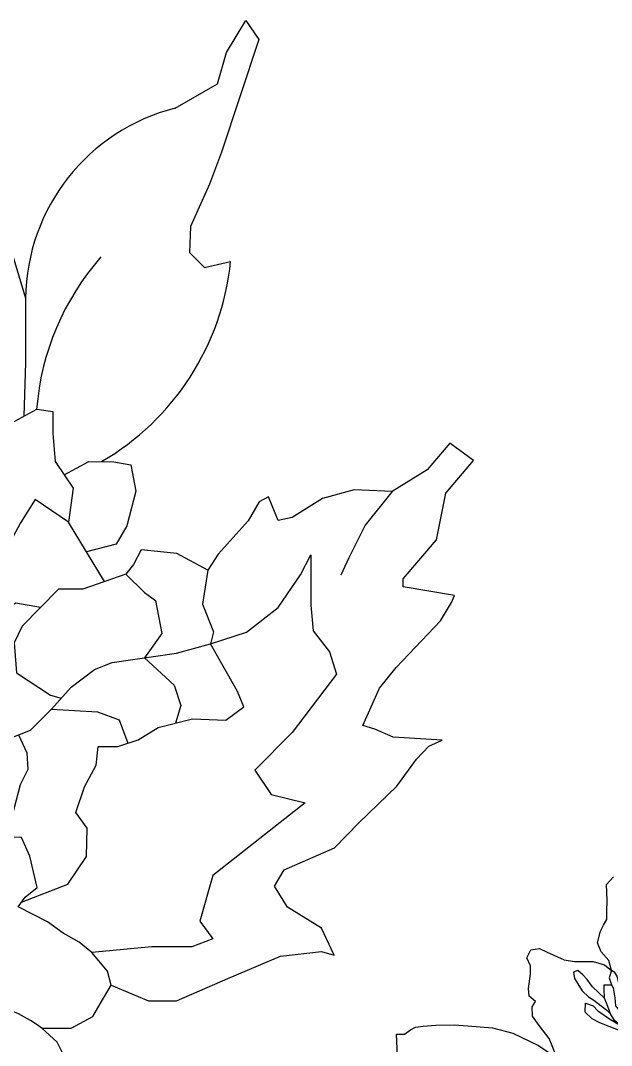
# Model space of a CAD drawing. Header units: millimetres. Extents: x 605064 to 1210630, y 1310999 to 2622410.
# Drawn here: x 605295.211 to 605296.327, y 1311236.172 to 1311238.106 of the extents above; entities that cross this region are included whole.
import ezdxf

# ---------------------------------------------------------------- set-up
doc = ezdxf.new("R2010")
doc.units = ezdxf.units.MM
doc.layers.add('elenarbi-free_blocks', color=7, linetype='Continuous')

# ---------------------------------------------------------------- blocks, each defined once
blk = doc.blocks.new('A$C20C8591F')
at = {"layer": 'elenarbi-free_blocks', "color": 50}
for points in [[(18.391, 23.522), (19.004, 23.875), (19.135, 24.326), (19.412, 24.792), (19.601, 24.515), (19.325, 23.686), (19.062, 22.886), (18.888, 22.42), (18.611, 21.809), (18.596, 21.431), (18.815, 21.213), (19.193, 21.3)], [(16.027, 8.484), (16.267, 8.511), (16.467, 8.723), (16.68, 8.936), (16.867, 9.251), (16.913, 9.517), (16.68, 9.989), (16.454, 10.195), (16.88, 10.195), (17.193, 10.361), (17.3, 10.547), (17.461, 10.815), (17.409, 11.021), (17.179, 11.29), (16.996, 11.44), (16.766, 11.568), (16.537, 11.732), (16.112, 11.95), (16.212, 12.092), (16.388, 12.234), (16.279, 12.686), (16.162, 12.954), (15.71, 12.971)]]:
    blk.add_lwpolyline(points, dxfattribs=at)
at = {"layer": 'elenarbi-free_blocks', "color": 84}
for points in [[(15.725, 22.398), (16.22, 20.769), (16.22, 19.838), (16.196, 19.06)], [(16.012, 18.96), (16.381, 19.16), (16.616, 19.127), (16.616, 18.811), (16.649, 18.405), (16.908, 18.016), (16.843, 17.526)], [(16.779, 18.21), (17.136, 18.405), (17.501, 18.397), (17.745, 18.356), (17.818, 17.975), (17.688, 17.472), (17.534, 17.204), (17.103, 17.095)], [(17.363, 16.663), (16.843, 17.526), (16.358, 17.853), (16.148, 17.513), (15.886, 17.029), (15.664, 16.518), (15.375, 16.217), (14.977, 15.934)], [(15.95, 14.374), (16.289, 14.509), (16.594, 14.814), (16.882, 15.136), (16.882, 15.136), (17.221, 15.39), (17.476, 15.492), (18.408, 15.627), (18.9, 15.763), (19.425, 15.932), (19.883, 16.288), (20.205, 16.762), (20.358, 17.05), (20.358, 16.322), (20.392, 15.949), (20.629, 15.644), (20.731, 15.322), (20.087, 14.476), (19.544, 13.933), (19.782, 13.578), (20.273, 13.459), (18.934, 12.404), (18.747, 11.743), (18.934, 11.489), (18.629, 11.371), (18.052, 11.371), (17.179, 11.29)], [(16.435, 16.286), (16.08, 16.351), (15.862, 16.226), (15.537, 15.984), (15.144, 15.742), (14.977, 15.934), (14.71, 16.343), (14.301, 16.685), (14.125, 16.443), (14.301, 15.992), (14.518, 15.642), (14.475, 14.781), (14.475, 14.272), (14.433, 14.038), (14.3, 13.786)], [(16.162, 12.021), (16.831, 12.281), (17.104, 12.68), (17.115, 13.089), (16.947, 13.32), (17.073, 13.688), (17.241, 14.003), (17.273, 14.276), (17.556, 14.276), (17.851, 14.37), (18.145, 14.549), (18.639, 14.675), (19.122, 14.654), (19.386, 14.848), (19.291, 15.069), (18.9, 15.763)]]:
    blk.add_lwpolyline(points, dxfattribs=at)
at = {"layer": 'elenarbi-free_blocks', "color": 90}
for points in [[(17.461, 10.815), (18.001, 10.592), (18.408, 10.592), (19.154, 10.913), (19.917, 11.235), (20.511, 11.303), (20.511, 11.303), (20.697, 11.252), (20.511, 11.642), (20.019, 11.947), (19.832, 12.251), (19.968, 12.489), (20.701, 12.808), (21.052, 13.167), (21.603, 13.701), (21.887, 14.093), (22.07, 14.277), (22.263, 14.368), (21.553, 14.41), (21.285, 14.527), (21.11, 14.577), (21.353, 15.118), (21.595, 15.418), (22.238, 16.094), (22.397, 16.361), (22.439, 16.461), (21.695, 16.586), (21.695, 16.703), (22.18, 17.266), (22.314, 17.942), (22.714, 18.418), (22.372, 18.668), (22.046, 18.284), (21.537, 17.967), (21.144, 17.483), (20.91, 17.008), (20.794, 16.757)], [(21.537, 17.967), (20.986, 17.992), (20.526, 17.867), (20.084, 17.592), (19.883, 17.55), (19.741, 17.892), (19.608, 17.817), (19.449, 17.542), (19.013, 17.063), (18.862, 16.83), (18.787, 16.338), (18.946, 15.937), (18.9, 15.763)], [(18.862, 16.83), (18.411, 17.072), (17.894, 17.122), (17.785, 16.913), (17.676, 16.771), (17.944, 16.504), (18.102, 16.388), (18.194, 15.912), (17.942, 15.56)], [(17.676, 16.771), (17.05, 16.554), (16.699, 16.554), (16.171, 16.017), (16.055, 15.776), (16.088, 15.342), (16.581, 15.016), (16.738, 14.975)], [(17.942, 15.56), (18.377, 15.163), (18.472, 14.869), (18.392, 14.612)], [(16.594, 14.814), (17.263, 14.775), (17.578, 14.659), (17.704, 14.323)], [(16.119, 14.442), (16.238, 14.181), (16.254, 13.941), (16.139, 13.718), (15.973, 13.073), (15.936, 12.962)]]:
    blk.add_lwpolyline(points, dxfattribs=at)
at = {"layer": 'elenarbi-free_blocks', "color": 50}
for centre, radius, start, end in [((19.089, 20.739), 2.869, 104.0917, 179.3993), ((20.139, 18.871), 3.77, 138.5478, 175.6069), ((15.42, 21.685), 3.793, 300.0393, 354.1803), ((15.004, 8.182), 2.481, 54.2322, 90.6644)]:
    blk.add_arc(centre, radius, start, end, dxfattribs=at)
blk = doc.blocks.new('A$C69433AA9')
at = {"layer": 'elenarbi-free_blocks', "color": 211}
blk.add_lwpolyline([(6.907, 18.651), (6.689, 19.17), (6.406, 19.549), (6.213, 19.823), (6.197, 20.089), (6.293, 20.242), (6.108, 20.4), (6.092, 20.618), (6.148, 21.037), (6.148, 21.279), (6.043, 21.512), (6.164, 21.746), (6.414, 21.778), (6.632, 21.674), (7.124, 21.448), (7.423, 21.4), (7.971, 21.408), (8.294, 21.311), (8.504, 21.142), (8.423, 21.432), (8.205, 21.682), (8.092, 21.948), (8.181, 22.286), (8.27, 22.455), (8.367, 22.625), (8.367, 22.846), (8.376, 23.177), (8.36, 23.636), (8.554, 23.862)], dxfattribs=at)
at = {"layer": 'elenarbi-free_blocks'}
for points in [[(8.302, 20.342), (7.95, 20.675), (7.791, 20.883), (7.674, 21.019), (7.527, 21.147), (7.402, 21.094), (7.428, 20.909), (7.523, 20.754), (7.652, 20.55), (7.837, 20.384), (7.992, 20.282), (8.2, 20.124), (8.363, 19.995), (8.467, 19.885)], [(9.795, 19.37), (9.255, 19.806), (8.931, 20.356), (8.754, 20.618), (8.663, 20.978), (8.602, 21.081), (8.504, 21.142), (8.437, 20.935), (8.498, 20.728), (8.547, 20.642), (8.602, 20.35), (8.62, 20.118), (8.986, 19.679), (9.242, 19.466), (9.773, 19.088), (10.017, 18.959)], [(10.254, 18.58), (9.231, 19.123), (8.706, 19.415), (8.162, 19.629), (7.943, 19.739), (7.741, 19.94), (7.747, 20.196), (7.973, 20.117), (8.107, 19.971), (8.467, 19.721), (8.736, 19.574), (8.839, 19.489), (8.589, 19.695), (8.467, 19.885), (8.394, 20.105), (8.302, 20.342), (8.29, 20.611), (8.29, 20.732), (8.497, 20.732)]]:
    blk.add_lwpolyline(points, dxfattribs=at)
at = {"layer": 'elenarbi-free_blocks', "color": 82}
blk.add_lwpolyline([(4.547, 15.085), (3.581, 15.951), (2.751, 17.25), (2.304, 18.467), (2.266, 19.297), (2.501, 19.297), (2.666, 19.427), (2.813, 19.505), (3.039, 19.531), (3.405, 19.557), (3.935, 19.566), (4.335, 19.54), (5.047, 19.479), (5.638, 19.323), (6.386, 18.975), (6.824, 18.667)], dxfattribs=at)

msp = doc.modelspace()

# ---------------------------------------------------------------- block references
for name, p, xscale, yscale, zscale in [('A$C20C8591F', (605293.1074, 1311234.8763), 0.1302721832587849, 0.1302721832587849, 0.1302721832587849), ('A$C69433AA9', (605295.7737, 1311234.9359), 0.06513609165558591, 0.06513609165558591, 0.06513609165558591)]:
    msp.add_blockref(name, p, dxfattribs=dict(xscale=xscale, yscale=yscale, zscale=zscale))

doc.saveas('drawing.dxf')
